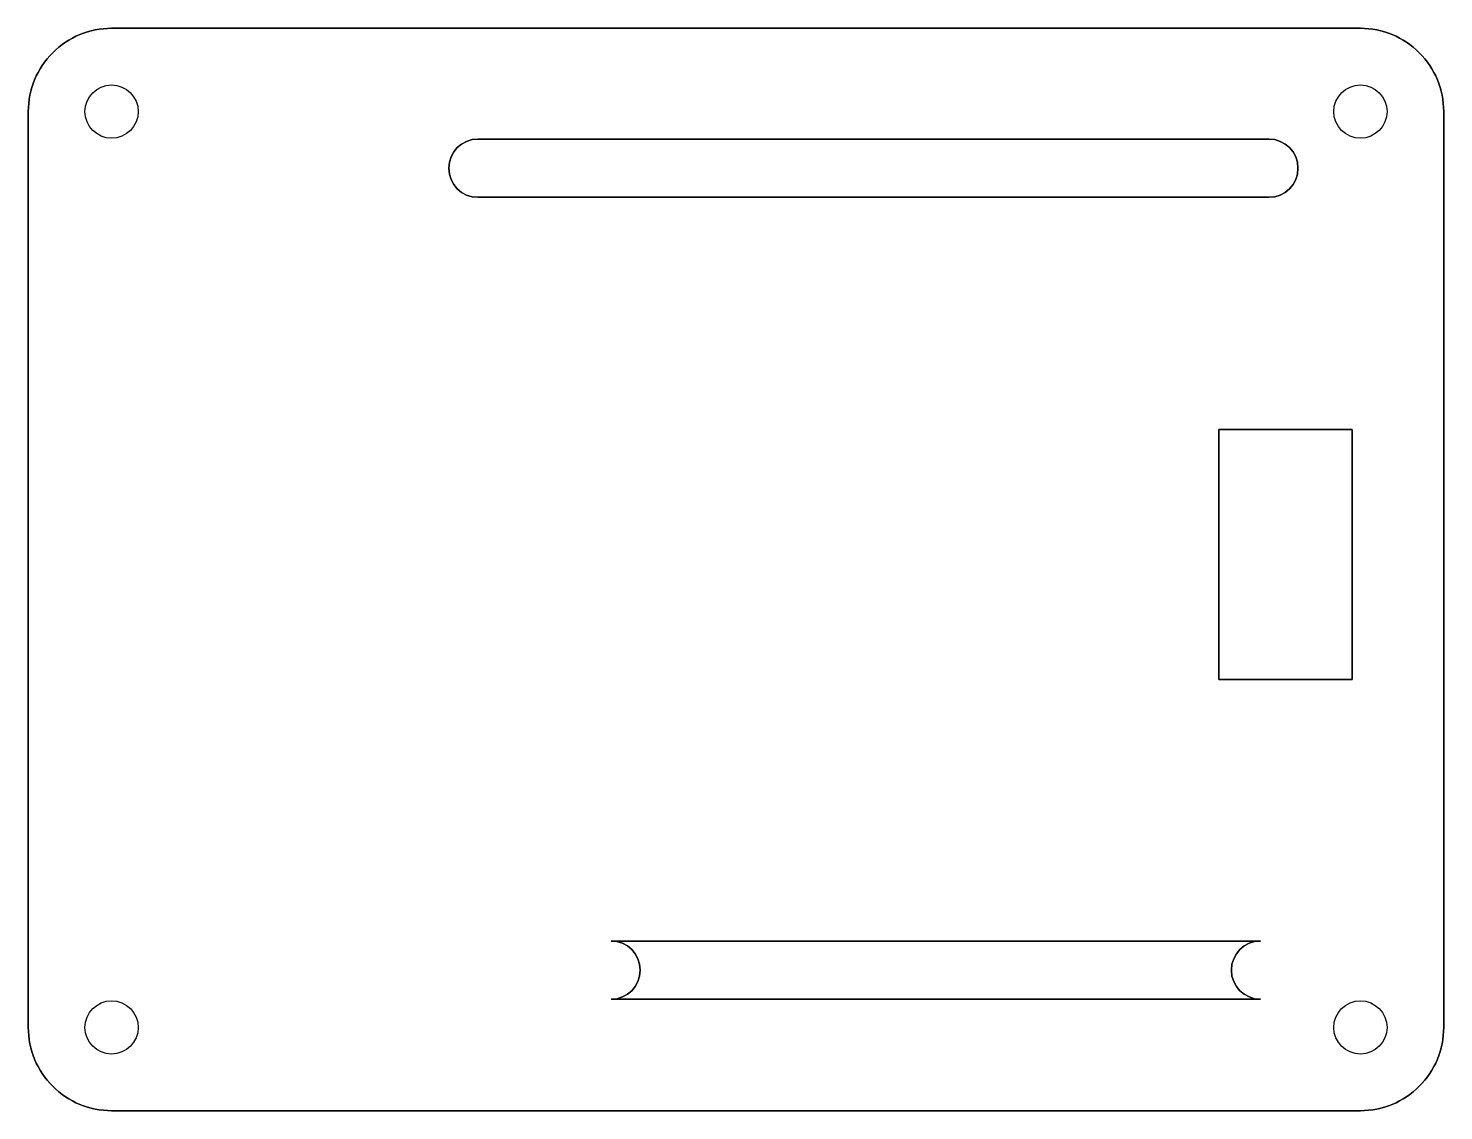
# Model space of a CAD drawing. Extents: x 10 to 95, y 10 to 75.
import ezdxf

# ---------------------------------------------------------------- set-up
doc = ezdxf.new("R2010")
doc.units = 0

msp = doc.modelspace()

# ---------------------------------------------------------------- linework, layer by layer
at = {"color": 0}
for points in [[(15, 75), (15, 75, 0.414214), (10, 70), (10, 70, -0.414214)], [(15, 75), (90, 75, -0.414214), (95, 70), (95, 15, -0.414214), (90, 10), (15, 10, -0.414214), (10, 15), (10, 70, -0.414214)], [(15, 75), (90, 75, -0.414214), (95, 70), (95, 15, -0.414214), (90, 10), (15, 10, -0.414214), (10, 15), (10, 70, -0.414214)], [(95, 70), (95, 70, 0.414214), (90, 75), (90, 75, -0.414214)], [(37, 68.35), (37, 68.35, 1), (37, 64.85), (37, 64.85, -1)], [(37, 68.35, 1), (37, 64.85), (84.5, 64.85, 1), (84.5, 68.35)], [(37, 68.35, 1), (37, 64.85), (84.5, 64.85, 1), (84.5, 68.35)], [(84.5, 64.85), (84.5, 64.85, 1), (84.5, 68.35), (84.5, 68.35, -1)], [(45, 20.19), (45, 20.19, -1), (45, 16.69), (45, 16.69, 1)], [(45, 20.19), (84, 20.19, 1), (84, 16.69), (45, 16.69, 1)], [(45, 20.19), (84, 20.19, 1), (84, 16.69), (45, 16.69, 1)], [(84, 16.69), (84, 16.69, -1), (84, 20.19), (84, 20.19, 1)], [(10, 15), (10, 15, 0.414214), (15, 10), (15, 10, -0.414214)], [(90, 10), (90, 10, 0.414214), (95, 15), (95, 15, -0.414214)]]:
    msp.add_lwpolyline(points, format="xyb", close=True, dxfattribs=at)
for points in [[(15, 75), (15, 75), (90, 75), (90, 75)], [(10, 15), (10, 15), (10, 70), (10, 70)], [(95, 70), (95, 70), (95, 15), (95, 15)], [(37, 68.35), (37, 68.35), (84.5, 68.35), (84.5, 68.35)], [(37, 64.85), (37, 64.85), (84.5, 64.85), (84.5, 64.85)], [(81.5, 50.9), (81.5, 50.9), (89.5, 50.9), (89.5, 50.9)], [(81.5, 35.9), (81.5, 35.9), (81.5, 50.9), (81.5, 50.9)], [(81.5, 50.9), (89.5, 50.9), (89.5, 35.9), (81.5, 35.9)], [(81.5, 50.9), (89.5, 50.9), (89.5, 35.9), (81.5, 35.9)], [(89.5, 50.9), (89.5, 50.9), (89.5, 35.9), (89.5, 35.9)], [(89.5, 35.9), (89.5, 35.9), (81.5, 35.9), (81.5, 35.9)], [(45, 20.19), (45, 20.19), (84, 20.19), (84, 20.19)], [(45, 16.69), (45, 16.69), (84, 16.69), (84, 16.69)], [(90, 10), (90, 10), (15, 10), (15, 10)]]:
    msp.add_lwpolyline(points, close=True, dxfattribs=at)
for points in [[(16.6, 70), (16.6, 70), (16.6, 70)], [(91.6, 70), (91.6, 70), (91.6, 70)], [(16.6, 15), (16.6, 15), (16.6, 15)], [(91.6, 15), (91.6, 15), (91.6, 15)]]:
    msp.add_lwpolyline(points, dxfattribs=at)
for centre in [(15, 70, 20), (15, 70, 23), (90, 70, 20), (90, 70, 23), (15, 15, 20), (15, 15, 23), (90, 15, 20), (90, 15, 23)]:
    msp.add_circle(centre, 1.6, dxfattribs=at)

doc.saveas('drawing.dxf')
